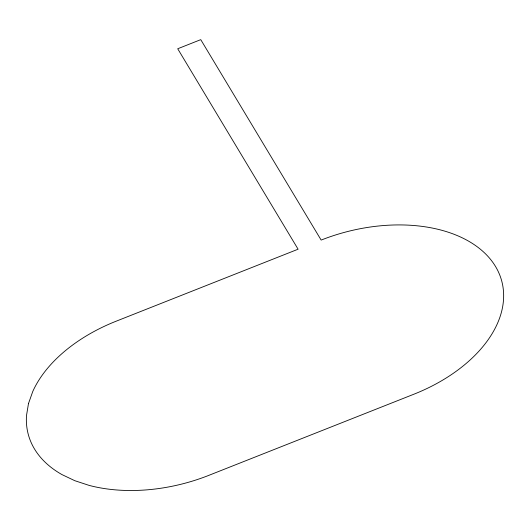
<?xml version="1.0" encoding="UTF-8"?>
<svg xmlns="http://www.w3.org/2000/svg" width="530" height="530" viewBox="0 0 530 530"><rect width="100%" height="100%" fill="white"/><g stroke="black" fill="none" stroke-linecap="round" stroke-linejoin="round"><path stroke-width="0.79" d="M28.474 403.595L26.5 415.573A139.046 87.881 -15.1 0 0 61.937 474.575L74.783 480.69L89.126 485.394A139.046 87.881 -15.1 0 0 208.846 475.35L413.764 394.267A139.046 87.881 -15.1 0 0 495.53 266.497A139.046 87.881 -15.1 0 0 321.154 240.083L200.757 39.644L177.709 48.76L298.099 249.206L116.236 321.167A139.046 87.881 -15.1 0 0 32.747 391.531L28.474 403.595"/></g></svg>
